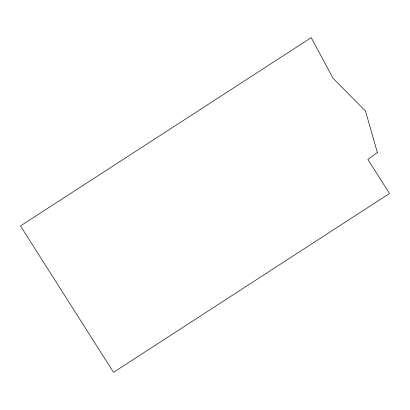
<?xml version="1.0" encoding="UTF-8"?>
<svg xmlns="http://www.w3.org/2000/svg" width="410" height="410" viewBox="0 0 410 410"><rect width="100%" height="100%" fill="white"/><g stroke="black" fill="none" stroke-linecap="round" stroke-linejoin="round"><path stroke-width="0.61" d="M377.359 152.53L367.878 159.434L389.5 193.469L113.529 372.347L20.5 225.92L311.231 37.653L332.987 78.187L365.484 111.043L377.359 152.53"/></g></svg>
